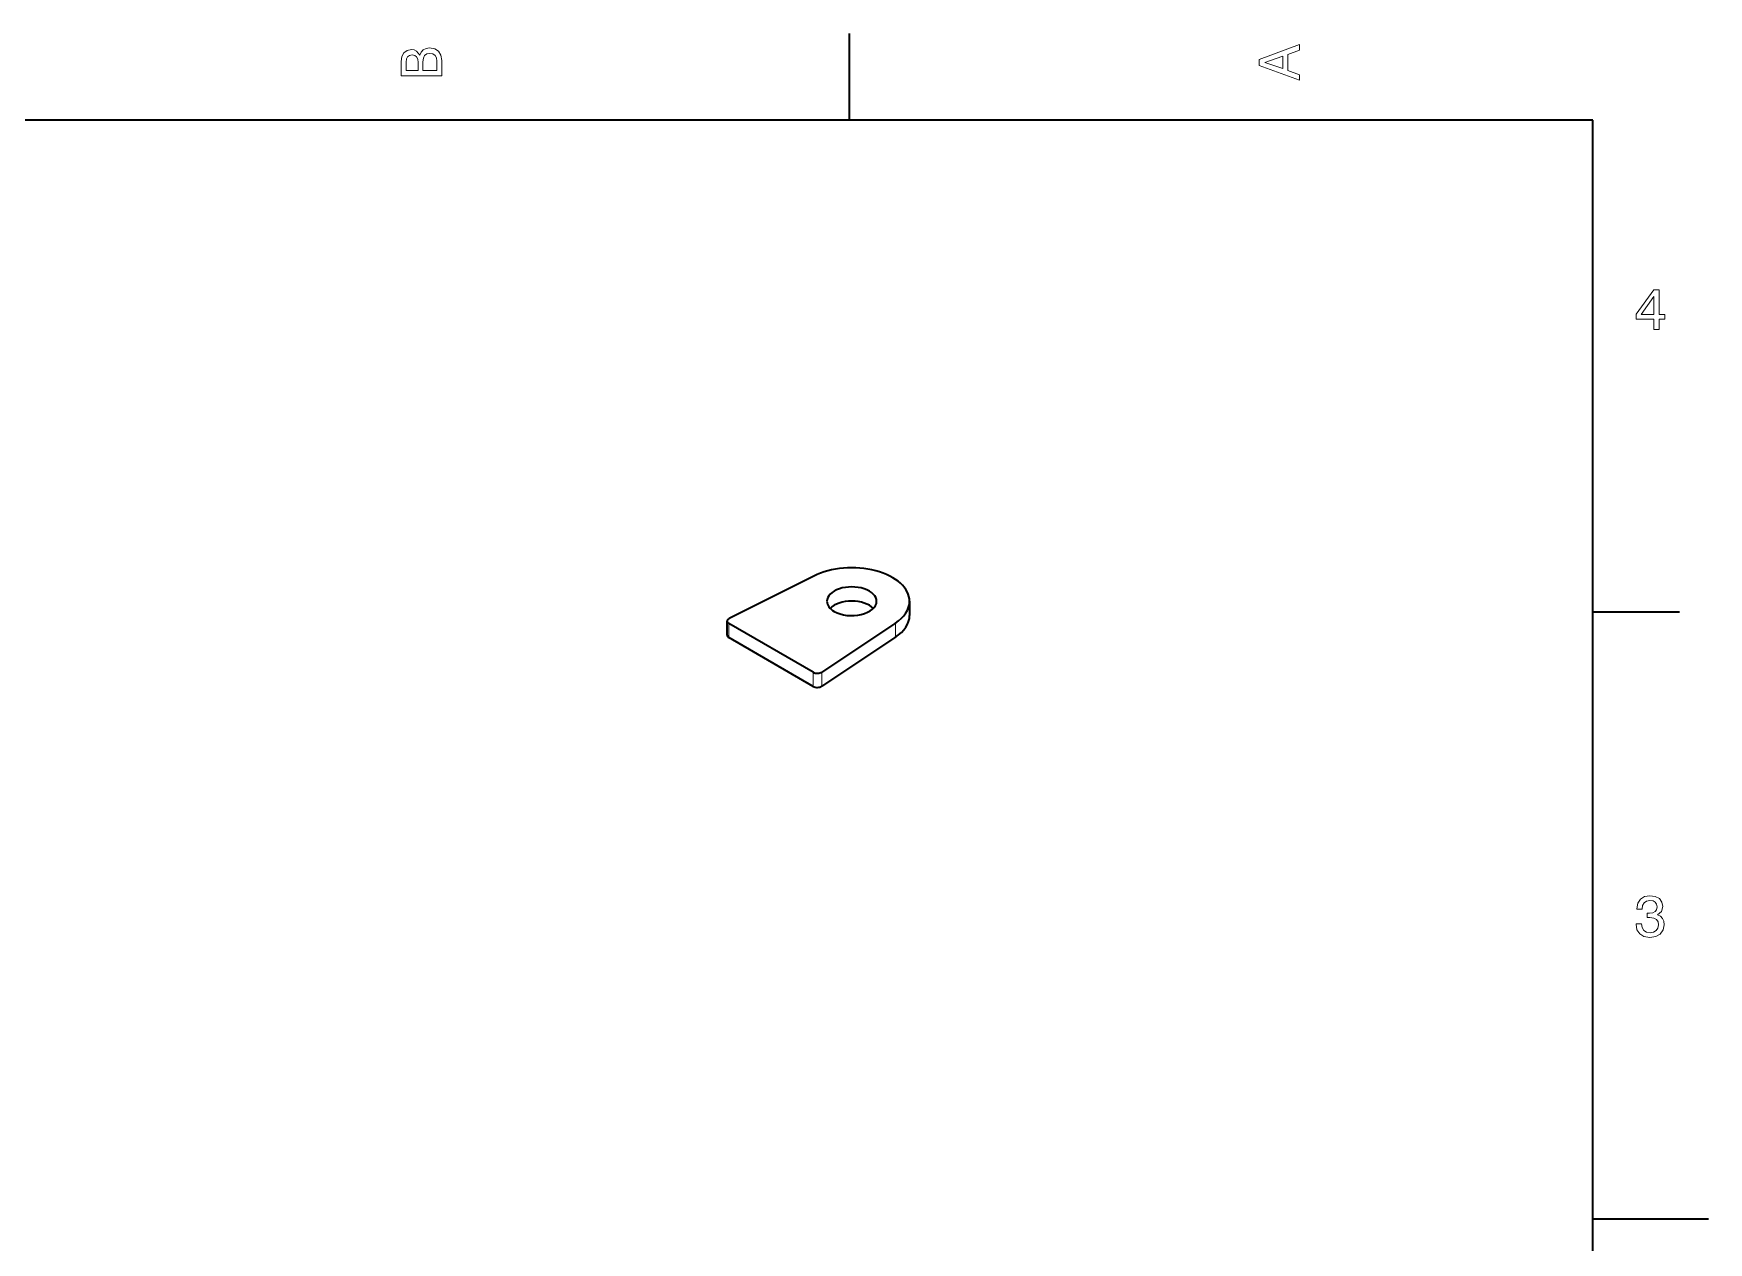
# Model space of a CAD drawing. Extents: x 0 to 297, y 0 to 210.
# Drawn here: x 152.1 to 297, y 103 to 207.5 of the extents above; entities that cross this region are included whole.
import ezdxf

# ---------------------------------------------------------------- set-up
doc = ezdxf.new("R2010")
doc.units = 0

msp = doc.modelspace()

# ---------------------------------------------------------------- linework, layer by layer
at = {"color": 7, "lineweight": 35, "ltscale": 0.1875}
for p, q in [((222.699997, 200), (222.699997, 207.5)), ((287, 157.5), (294.5, 157.5))]:
    msp.add_line(p, q, dxfattribs=at)
at = {"color": 7, "lineweight": 35}
for p, q in [((287, 200), (10, 200)), ((287, 10), (287, 200))]:
    msp.add_line(p, q, dxfattribs=at)
at = {"color": 7, "lineweight": 35, "ltscale": 0.205052}
msp.add_line((219.6185, 160.580841), (212.287842, 156.901733), dxfattribs=at)
at = {"color": 7, "lineweight": 35, "ltscale": 0.030619}
msp.add_line((227.898804, 158.402313), (227.898804, 157.177567), dxfattribs=at)
at = {"color": 7, "lineweight": 35, "ltscale": 0.030618}
msp.add_line((212.115875, 155.459106), (212.115875, 156.683838), dxfattribs=at)
at = {"color": 7, "lineweight": 35, "ltscale": 0.210925}
msp.add_line((219.569, 152.26123), (212.262329, 156.479736), dxfattribs=at)
at = {"color": 7, "lineweight": 13, "ltscale": 0.030619}
for p, q in [((212.262329, 155.25499), (212.262329, 156.479736)), ((226.672333, 155.283569), (226.672333, 156.508316)), ((219.569, 151.036469), (219.569, 152.26123)), ((220.299896, 151.051208), (220.299896, 152.27597))]:
    msp.add_line(p, q, dxfattribs=at)
at = {"color": 7, "lineweight": 35, "ltscale": 0.191247}
for p, q in [((226.672333, 156.508316), (220.299896, 152.27597)), ((226.672333, 155.283569), (220.299896, 151.051208))]:
    msp.add_line(p, q, dxfattribs=at)
at = {"color": 7, "lineweight": 35, "ltscale": 0.210926}
msp.add_line((219.569, 151.036469), (212.262329, 155.25499), dxfattribs=at)
at = {"color": 7, "lineweight": 35, "ltscale": 0.25}
msp.add_line((287, 105), (297, 105), dxfattribs=at)
at = {"color": 7, "lineweight": 13}
for points in [[(185.542007, 205.630417), (185.249496, 205.983429), (185.052811, 206.074219), (184.81073, 206.104477), (184.432495, 206.03891), (184.160156, 205.842224), (183.993729, 205.524506), (183.933212, 205.080704), (183.933212, 203.835022), (187.433212, 203.835022), (187.433212, 205.151306), (187.36261, 205.620331), (187.155838, 205.968307), (186.828018, 206.185165), (186.384216, 206.260818), (186.08667, 206.215424), (185.839554, 206.094391), (185.65799, 205.897705)], [(187.014618, 205.095825), (187.014618, 204.298996), (185.809296, 204.298996), (185.809296, 205.050446), (185.844589, 205.368164), (185.9505, 205.595108), (186.132065, 205.731277), (186.394302, 205.776657), (186.671692, 205.731277), (186.863327, 205.605194), (186.979324, 205.393372)], [(261.633209, 203.466858), (261.633209, 203.930847), (260.604401, 204.298996), (260.604401, 205.695969), (261.633209, 206.064133), (261.633209, 206.538193), (258.128174, 205.257217), (258.128174, 204.742798)], [(185.385666, 204.984879), (185.385666, 204.298996), (184.351807, 204.298996), (184.351807, 205.025223), (184.382065, 205.297562), (184.472839, 205.489197), (184.629181, 205.605194), (184.86116, 205.645538), (185.093155, 205.600143), (185.254532, 205.479111), (185.355408, 205.272339)], [(260.17572, 204.460388), (258.632477, 205), (260.17572, 205.539627)], [(292.277374, 181.916794), (292.731262, 181.916794), (292.731262, 182.784225), (293.23056, 182.784225), (293.23056, 183.187683), (292.731262, 183.187683), (292.731262, 185.341141), (292.272339, 185.341141), (290.739197, 183.228027), (290.739197, 182.784225), (292.277374, 182.784225)], [(291.162842, 183.187683), (292.277374, 184.756134), (292.277374, 183.187683)], [(290.729126, 130.51622), (290.729126, 130.480911), (290.809814, 129.996765), (291.046844, 129.633652), (291.420044, 129.401657), (291.914276, 129.315933), (292.438782, 129.401657), (292.832153, 129.623566), (293.08429, 129.976593), (293.175079, 130.430481), (293.134735, 130.728027), (293.023773, 130.970108), (292.842224, 131.156708), (292.600159, 131.292877), (292.927948, 131.565216), (293.043945, 131.998932), (292.968292, 132.392303), (292.751434, 132.68985), (292.398407, 132.87645), (291.914276, 132.942017), (291.460388, 132.861313), (291.112396, 132.63942), (290.885468, 132.286392), (290.809814, 131.817368), (290.809814, 131.782074), (291.258636, 131.782074), (291.299011, 132.104828), (291.430115, 132.336823), (291.641937, 132.478027), (291.939484, 132.528473), (292.201721, 132.488113), (292.393372, 132.382217), (292.509369, 132.210739), (292.554749, 131.97876), (292.509369, 131.731628), (292.388336, 131.565216), (292.176514, 131.46434), (291.889069, 131.434082), (291.692383, 131.439133), (291.692383, 131.04071), (291.939484, 131.050797), (292.257202, 131.005417), (292.494232, 130.884369), (292.635468, 130.687683), (292.685883, 130.430481), (292.630402, 130.13797), (292.484161, 129.921112), (292.252167, 129.784943), (291.944519, 129.739563), (291.626801, 129.789993), (291.394806, 129.941284), (291.248566, 130.183365), (291.193085, 130.51622)]]:
    msp.add_lwpolyline(points, close=True, dxfattribs=at)
at = {"color": 7, "lineweight": 35}
for centre, major_axis, start_param, end_param in [((222.898804, 158.402191), (-5, 0), 3.1416326697, 5.4279739737), ((222.898804, 158.402191), (-2.149994, 0), 3.1415926536, 6.2831853072), ((222.898804, 158.402191), (-2.149994, 0), 0, 0.7853981634), ((222.898804, 157.177444), (-2.149994, 0), 3.6575694483, 5.7672085355), ((222.898804, 158.402191), (-2.149994, 0), 0.7853981634, 3.1415926536), ((222.898804, 158.402191), (-5, 0), 2.4260076603, 3.1416326697), ((212.615875, 156.683853), (-0.5, 0), 5.4279739737, 6.2832249655), ((212.615875, 156.683853), (-0.5, 0), 0.0000396583, 0.7853981634), ((222.898804, 157.177444), (-5, 0), 2.4260076603, 3.1416326697), ((212.615875, 155.459106), (-0.5, 0), 0.0000396583, 0.7853981634), ((219.922546, 152.465347), (-0.5, 0), 0.7853981634, 2.4260076603), ((219.922546, 151.240601), (-0.5, 0), 0.7853981634, 2.4260076603)]:
    msp.add_ellipse(centre, major_axis=major_axis, ratio=0.57735, start_param=start_param, end_param=end_param, dxfattribs=at)

doc.saveas('drawing.dxf')
